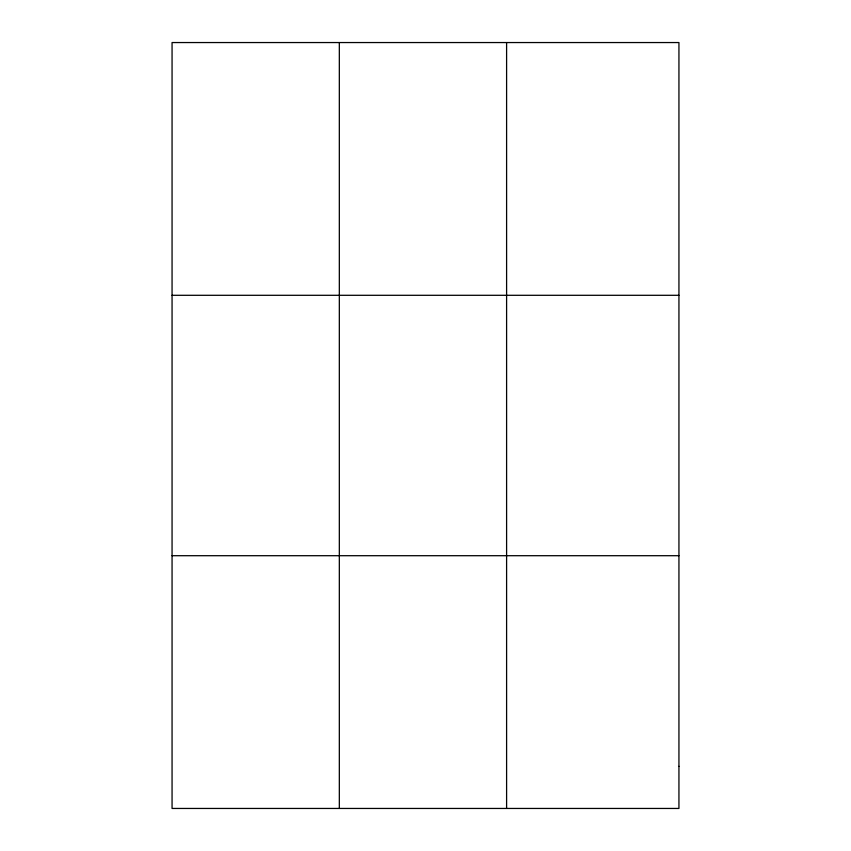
<?xml version="1.0" encoding="UTF-8"?>
<svg xmlns="http://www.w3.org/2000/svg" width="851" height="851" viewBox="0 0 851 851"><rect width="100%" height="100%" fill="white"/><g stroke="black" fill="none" stroke-linecap="round" stroke-linejoin="round"><path stroke-width="1.28" d="M339.326 42.55L339.326 808.45M506.6 42.55L506.6 808.45M172.062 295.297L678.938 295.297M172.062 555.703L678.938 555.703M678.938 766.325L678.938 808.45L172.062 808.45L172.062 42.55L678.938 42.55L678.938 766.325"/></g></svg>
